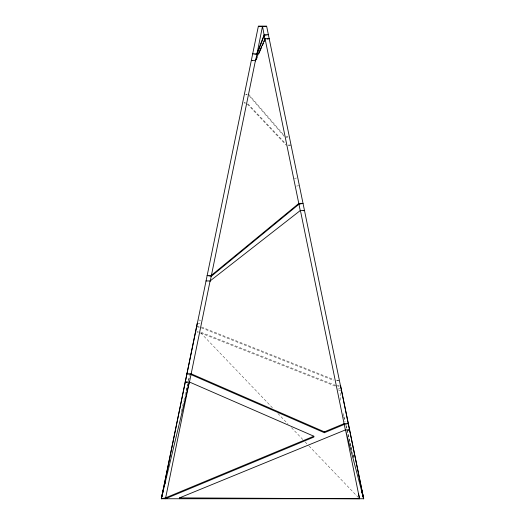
<?xml version="1.0" encoding="UTF-8"?>
<svg xmlns="http://www.w3.org/2000/svg" width="525" height="525" viewBox="0 0 525 525"><rect width="100%" height="100%" fill="white"/><g stroke="black" fill="none" stroke-linecap="round" stroke-linejoin="round"><path stroke-width="0.39" stroke-dasharray="2.62 1.97" d="M181.309 411.659L182.411 406.868M182.595 406.068L183.691 401.271M183.875 400.477L184.977 395.679M185.161 394.879L187.727 383.696M188.462 380.5L189.564 375.703M186.198 390.922L187.668 384.53M188.593 380.54L189.696 375.742M285.915 137.438L287.989 137.012M288.317 145.596L290.391 145.169M294.354 178.454L296.428 178.027M296.651 186.093L298.725 185.666M336.702 380.769L338.776 380.343M337.837 386.302L339.222 386.019M337.7 389.13L339.773 388.703M338.763 390.777L340.837 390.351M245.759 94.185L247.144 94.185M244.02 102.657L245.398 102.657M285.915 136.723L287.989 136.723M288.317 145.031L291.08 145.031M196.534 326.727L199.303 326.727M196.882 331.761L198.266 331.761M336.702 380.198L338.776 380.198M337.148 385.737L339.222 385.737M245.759 94.474L247.144 94.756M244.02 102.939L245.398 103.222M198.653 319.948L200.727 320.375M197.945 323.387L200.018 323.813M197.229 326.872L199.303 327.298M196.882 332.043L198.266 332.332M201.167 332.358L336.459 385.737M200.406 332.916L335.698 386.288M201.442 327.029L333.795 379.595M201.442 327.882L333.795 380.448M200.78 332.942L272.783 408.148M277.889 413.477L288.094 424.134M291.5 427.691L302.833 439.537M305.104 441.906L308.503 445.456M309.074 446.047L358.398 497.569M247.898 103.832L285.265 143.266M247.341 104.094L286.381 145.294M248.522 94.185L283.631 134.873M249.592 96.272L284.163 136.343M343.796 416.817L344.951 421.588M345.916 425.565L350.936 446.25M351.133 447.044L352.098 451.021M353.062 454.998L353.83 458.181M343.166 413.588L343.744 415.977M343.934 416.771L345.083 421.549M346.041 425.526L352.944 454.178M353.135 454.978L353.902 458.161M340.607 393.022L340.607 401.933"/><path stroke-width="0.79" d="M197.249 323.249L161.319 498.75L363.681 498.75L266.647 26.257L258.353 26.257L161.319 498.75L165.467 497.89L313.858 436.223L313.858 437.082L165.467 498.75L189.315 381.97L185.168 381.977L187.241 382.403M303.161 210.742L304.546 210.459L300.398 210.453L210.098 280.947L191.008 374.607L324.378 432.712L344.249 424.456L348.397 423.603L344.249 423.59L324.378 431.852L191.008 373.748L186.861 373.754L191.008 374.607M267.127 39.099L269.2 38.673L265.053 38.666L255.478 60.375L210.236 281.144M189.315 382.83L191.113 374.102M255.531 60.979L257.158 53.064M165.172 481.97L164.437 485.166L165.191 481.976M163.623 489.221L161.319 498.75L189.315 381.97L313.858 436.223M256.837 54.639L264.219 35.483L262.5 26.25L256.837 54.639L252.689 53.786L256.837 53.78L264.219 34.624L268.367 34.63L264.219 35.483L264.915 38.857M256.141 59.745L257.132 57.494M258.779 53.753L261.752 47.014M262.415 45.517L263.406 43.273M264.062 41.777L264.725 40.274M179.504 498.75L179.504 497.89L345.535 429.863L349.683 429.87L347.609 430.297M265.263 26.545L266.647 26.257L258.353 26.257L259.737 26.545M255.478 60.375L251.331 60.388L252.715 60.67M205.951 280.96L210.098 280.947M179.504 497.89L359.533 498.75L345.535 429.863L363.681 498.75L340.607 385.737L340.607 387.352M361.994 492.424L363.681 498.75L361.377 489.202M361.554 490.002L363.681 498.75M265.053 38.666L300.234 210.532M300.398 210.453L344.249 424.456M344.216 424.305L345.378 429.942M358.542 493.946L359.533 498.75M324.378 431.852L324.378 432.712M298.942 203.365L211.227 275.481L207.08 275.487L211.227 276.34L298.942 204.225L303.082 203.372L298.942 203.365"/></g></svg>
